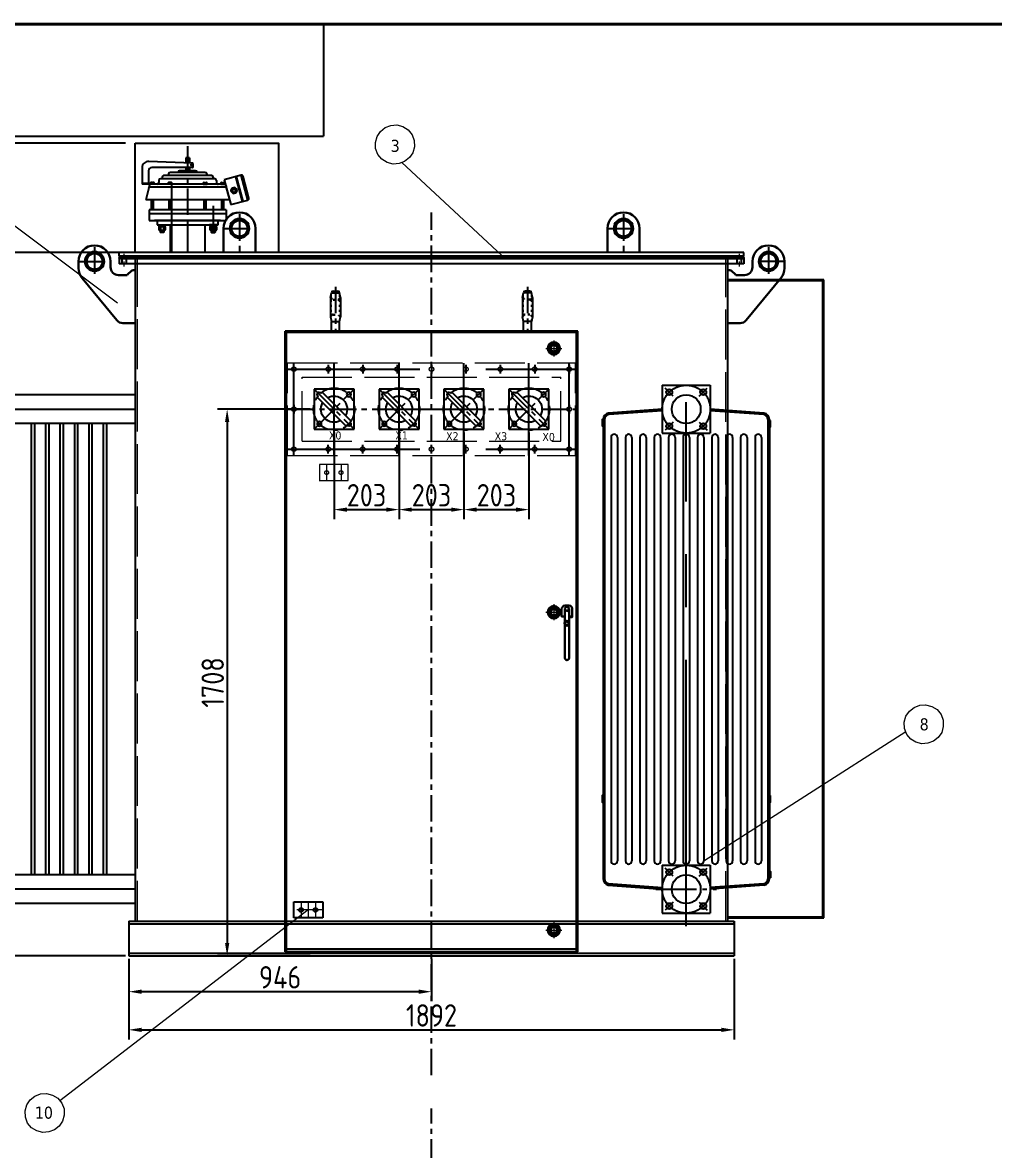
# Model space of a CAD drawing. Header units: millimetres. Extents: x 198976 to 421125, y -418833 to -203687.
# Drawn here: x 200588 to 203625, y -207476 to -203952 of the extents above; entities that cross this region are included whole.
import ezdxf

# ---------------------------------------------------------------- set-up
doc = ezdxf.new("R2010")
doc.units = ezdxf.units.MM
doc.header["$LTSCALE"] = 13
for name, pattern in [('4 点画线', [9, 6.25, -1.25, 0.25, -1.25]), ('ACAD_ISO02W100', [15, 12, -3]), ('ACAD_ISO03W100', [1.18, 0.47, -0.71]), ('ACAD_ISO10W100', [18, 12, -3, 0, -3]), ('CENTER', [50.8, 31.75, -6.35, 6.35, -6.35]), ('CENTERX2', [101.6, 63.5, -12.7, 12.7, -12.7]), ('DASHDOT', [1, 0.5, -0.25, 0, -0.25]), ('GEN7', [13.75, 9.75, -1.5, 1, -1.5]), ('HIDDEN', [9.525, 6.35, -3.175])]:
    doc.linetypes.add(name, pattern=pattern)
doc.layers.get('0').update_dxf_attribs({"color": 1, "linetype": 'CENTER'})
for name, color, linetype in [('1', 4, 'Continuous'), ('2', 3, 'Continuous'), ('3中心线层', 1, 'CENTER'), ('4', 2, 'HIDDEN'), ('7', 4, 'GEN7'), ('DASH_DOT_LINE', 255, 'DASHDOT'), ('THICK_LINE', 255, 'Continuous'), ('THIN_LINE', 255, 'Continuous')]:
    doc.layers.add(name, color=color, linetype=linetype)
doc.layers.add('标注、文本', color=3, linetype='Continuous', lineweight=25)
doc.layers.add('铁心', color=3, linetype='Continuous', lineweight=0)
doc.styles.get("Standard").update_dxf_attribs({"font": 'gbenor.shx', "bigfont": 'gbcbig.shx'})
doc.styles.add('Tahoma$001', font='tahoma.ttf', dxfattribs={"height": 2.159784})
doc.styles.add('Tahoma_txtstyle_37.59_0_0', font='tahoma.ttf')
doc.dimstyles.new('1-15', dxfattribs={"dimscale": 20, "dimtxt": 3.5, "dimasz": 2, "dimexe": 1.5, "dimexo": 0.5, "dimgap": 0.5, "dimtad": 1, "dimtoh": 1, "dimdec": 1, "dimdsep": 46, "dimtxsty": 'Standard', "dimcen": 2.5, "dimclrd": 3, "dimclre": 3, "dimclrt": 3, "dimadec": 0, "dimazin": 2, "dimtfac": 1, "dimtdec": 1, "dimtmove": 0, "dimatfit": 2, "dimfxl": 1, "dimarcsym": 0})

# ---------------------------------------------------------------- blocks, each defined once
blk = doc.blocks.new('dddq')
at = {"layer": '1', "color": 1, "linetype": 'CENTERX2', "lineweight": -3, "ltscale": 0.1}
for p, q in [((111684.1, -192259.9), (111809.1, -192384.9)), ((111684.1, -192384.9), (111809.1, -192259.9))]:
    blk.add_line(p, q, dxfattribs=at)
blk.add_circle((111746.6, -192322.4), 65, dxfattribs=at)
at = {"layer": '标注、文本'}
for p, q in [((111684.1, -192259.9), (111809.1, -192259.9)), ((111684.1, -192384.9), (111684.1, -192259.9)), ((111693.6, -192360), (111784.2, -192269.4)), ((111787, -192272.2), (111784.2, -192269.4)), ((111809.1, -192259.9), (111809.1, -192384.9)), ((111709.1, -192375.5), (111799.7, -192284.9)), ((111799.7, -192284.9), (111796.9, -192282)), ((111693.6, -192360), (111696.4, -192362.8)), ((111706.3, -192372.6), (111709.1, -192375.5)), ((111809.1, -192384.9), (111684.1, -192384.9))]:
    blk.add_line(p, q, dxfattribs=at)
for centre in [(111700.7, -192276.5), (111792.6, -192368.4)]:
    blk.add_circle(centre, 7, dxfattribs=at)
for centre, radius, start, end in [((111792.6, -192276.5), 7, 307.3031, 142.6969), ((111746.6, -192322.4), 41, 60.5627, 209.4373), ((111746.6, -192322.4), 41, 240.5627, 29.4373), ((111700.7, -192368.4), 7, 127.3031, 322.6969)]:
    blk.add_arc(centre, radius, start, end, dxfattribs=at)
blk = doc.blocks.new('A$C3970166B')
at = {"layer": '标注、文本', "color": 4, "lineweight": 30}
for points in [[(20.3, 13.5), (18.6, 16.9), (16.1, 19.5), (12.7, 20.3), (9.3, 19.5), (6.8, 16.9), (5.1, 13.5), (6.8, 9.3), (9.3, 6.8), (12.7, 5.9), (16.1, 6.8), (18.6, 9.3)], [(19.5, 16.9), (12.7, 20.3), (5.9, 16.9), (5.9, 9.3), (12.7, 5.9), (19.5, 9.3)]]:
    blk.add_lwpolyline(points, close=True, dxfattribs=at)
for major_axis, ratio in [((0, 13.1), 0.967742), ((-11, 0), 0.961538)]:
    blk.add_ellipse((12.7, 13.1), major_axis=major_axis, ratio=ratio, start_param=0, end_param=6.283185, dxfattribs=at)
blk = doc.blocks.new('A$C33D96195')
at = {"layer": '标注、文本', "color": 4, "lineweight": 30}
for points in [[(30.5, 150.8), (27.9, 155.9), (24.1, 159.7), (19, 161), (14, 159.7), (10.2, 155.9), (7.6, 150.8), (10.2, 144.5), (14, 140.7), (19, 139.4), (24.1, 140.7), (27.9, 144.5)], [(29.2, 155.9), (19, 161), (8.9, 155.9), (8.9, 144.5), (19, 139.4), (29.2, 144.5)], [(67.3, 115.6), (66, 120.7), (59.7, 123.2), (54.6, 120.7), (52.1, 115.6), (54.6, 109.2), (59.7, 108), (66, 109.2)], [(66, 115.6), (63.5, 119.4), (59.7, 120.7), (55.9, 119.4), (54.6, 115.6), (55.9, 111.8), (59.7, 109.2), (63.5, 111.8)]]:
    blk.add_lwpolyline(points, close=True, dxfattribs=at)
for points in [[(54.6, 171.4), (49.5, 170.2), (45.7, 166.4), (43.2, 161.3)], [(53.3, 137.2), (43.2, 137.2), (43.2, 161.3)], [(67.3, 6.4), (67.3, 161.3), (64.8, 165.1), (59.7, 167.6), (55.9, 165.1), (53.3, 161.3), (55.9, 156.2), (59.7, 153.7), (64.8, 156.2), (67.3, 161.3)], [(53.3, 161.3), (53.3, 6.4)], [(54.6, 171.4), (66, 171.4)], [(76.2, 161.3), (74.9, 166.4), (71.1, 170.2), (66, 171.4)], [(76.2, 161.3), (76.2, 137.2), (66, 137.2), (76.2, 137.2), (76.2, 134.6), (66, 134.6)], [(53.3, 6.4), (55.9, 2.5), (59.7, 0), (64.8, 2.5), (67.3, 6.4)]]:
    blk.add_lwpolyline(points, dxfattribs=at)
for major_axis, ratio in [((0, 19.7), 0.967742), ((-16.5, 0), 0.961538)]:
    blk.add_ellipse((19, 150.2), major_axis=major_axis, ratio=ratio, start_param=0, end_param=6.283185, dxfattribs=at)
at = {"layer": '标注、文本', "xscale": 1.5, "yscale": 1.5, "zscale": 1.5}
blk.add_blockref('A$C3970166B', (0, 130.5), dxfattribs=at)
blk = doc.blocks.new('*D762')
at = {"layer": 'Defpoints', "color": 0, "transparency": 16777216}
for p in [(200919.5, -206867.7), (201865.5, -206867.7), (200919.5, -206980.1)]:
    blk.add_point(p, dxfattribs=at)
at = {"layer": '标注、文本', "color": 3, "lineweight": -2, "transparency": 16777216}
for p, q in [((200919.5, -206877.7), (200919.5, -207010.1)), ((201865.5, -206877.7), (201865.5, -207010.1)), ((201825.5, -206980.1), (200959.5, -206980.1))]:
    blk.add_line(p, q, dxfattribs=at)
at = {"layer": '标注、文本', "color": 3, "transparency": 16777216}
for points in [[(200959.5, -206973.4), (200959.5, -206986.7), (200919.5, -206980.1)], [(201825.5, -206973.4), (201825.5, -206986.7), (201865.5, -206980.1)]]:
    blk.add_solid(points, dxfattribs=at)
at = {"layer": '标注、文本', "color": 3, "transparency": 16777216, "insert": (201392.5, -206935.1), "char_height": 70, "attachment_point": 5}
blk.add_mtext('946', dxfattribs=at)
blk = doc.blocks.new('*D763')
at = {"layer": 'Defpoints', "color": 0, "transparency": 16777216}
for p in [(200919.5, -206867.7), (202811.5, -206867.7), (202811.5, -207099.3)]:
    blk.add_point(p, dxfattribs=at)
at = {"layer": '标注、文本', "color": 3, "lineweight": -2, "transparency": 16777216}
for p, q in [((200919.5, -206877.7), (200919.5, -207129.3)), ((202811.5, -206877.7), (202811.5, -207129.3)), ((200959.5, -207099.3), (202771.5, -207099.3))]:
    blk.add_line(p, q, dxfattribs=at)
at = {"layer": '标注、文本', "color": 3, "transparency": 16777216}
for points in [[(200959.5, -207092.7), (200959.5, -207106), (200919.5, -207099.3)], [(202771.5, -207092.7), (202771.5, -207106), (202811.5, -207099.3)]]:
    blk.add_solid(points, dxfattribs=at)
at = {"layer": '标注、文本', "color": 3, "transparency": 16777216, "insert": (201865.5, -207054.3), "char_height": 70, "attachment_point": 5}
blk.add_mtext('1892', dxfattribs=at)
blk = doc.blocks.new('*D768')
at = {"layer": 'Defpoints', "color": 0, "transparency": 16777216}
for p in [(201496, -205159.7), (201226.9, -206867.7), (201496, -206867.7)]:
    blk.add_point(p, dxfattribs=at)
at = {"layer": '标注、文本', "color": 3, "lineweight": -2, "transparency": 16777216}
for p, q in [((201486, -205159.7), (201196.9, -205159.7)), ((201226.9, -205199.7), (201226.9, -206827.7)), ((201486, -206867.7), (201196.9, -206867.7))]:
    blk.add_line(p, q, dxfattribs=at)
at = {"layer": '标注、文本', "color": 3, "transparency": 16777216}
for points in [[(201220.3, -205199.7), (201233.6, -205199.7), (201226.9, -205159.7)], [(201220.3, -206827.7), (201233.6, -206827.7), (201226.9, -206867.7)]]:
    blk.add_solid(points, dxfattribs=at)
at = {"layer": '标注、文本', "color": 3, "transparency": 16777216, "insert": (201181.9, -206013.7), "char_height": 70, "attachment_point": 5, "rotation": 90}
blk.add_mtext('1708', dxfattribs=at)
blk = doc.blocks.new('*D770')
at = {"layer": 'Defpoints', "color": 0, "transparency": 16777216}
for p in [(201764, -205259.7), (201967, -205259.7), (201967, -205473.6)]:
    blk.add_point(p, dxfattribs=at)
at = {"layer": '标注、文本', "color": 3, "lineweight": -2, "transparency": 16777216}
for p, q in [((201764, -205269.7), (201764, -205503.6)), ((201967, -205269.7), (201967, -205503.6)), ((201804, -205473.6), (201927, -205473.6))]:
    blk.add_line(p, q, dxfattribs=at)
at = {"layer": '标注、文本', "color": 3, "transparency": 16777216}
for points in [[(201804, -205467), (201804, -205480.3), (201764, -205473.6)], [(201927, -205467), (201927, -205480.3), (201967, -205473.6)]]:
    blk.add_solid(points, dxfattribs=at)
at = {"layer": '标注、文本', "color": 3, "transparency": 16777216, "insert": (201865.5, -205428.6), "char_height": 70, "attachment_point": 5}
blk.add_mtext('203', dxfattribs=at)
blk = doc.blocks.new('*D771')
at = {"layer": 'Defpoints', "color": 0, "transparency": 16777216}
for p in [(201561, -205222.2), (201764, -205222.2), (201764, -205473.6)]:
    blk.add_point(p, dxfattribs=at)
at = {"layer": '标注、文本', "color": 3, "lineweight": -2, "transparency": 16777216}
for p, q in [((201561, -205232.2), (201561, -205503.6)), ((201764, -205232.2), (201764, -205503.6)), ((201601, -205473.6), (201724, -205473.6))]:
    blk.add_line(p, q, dxfattribs=at)
at = {"layer": '标注、文本', "color": 3, "transparency": 16777216}
for points in [[(201601, -205467), (201601, -205480.3), (201561, -205473.6)], [(201724, -205467), (201724, -205480.3), (201764, -205473.6)]]:
    blk.add_solid(points, dxfattribs=at)
at = {"layer": '标注、文本', "color": 3, "transparency": 16777216, "insert": (201662.5, -205428.6), "char_height": 70, "attachment_point": 5}
blk.add_mtext('203', dxfattribs=at)
blk = doc.blocks.new('*D772')
at = {"layer": 'Defpoints', "color": 0, "transparency": 16777216}
for p in [(201967, -205222.2), (202170, -205222.2), (202170, -205473.6)]:
    blk.add_point(p, dxfattribs=at)
at = {"layer": '标注、文本', "color": 3, "lineweight": -2, "transparency": 16777216}
for p, q in [((201967, -205232.2), (201967, -205503.6)), ((202170, -205232.2), (202170, -205503.6)), ((202007, -205473.6), (202130, -205473.6))]:
    blk.add_line(p, q, dxfattribs=at)
at = {"layer": '标注、文本', "color": 3, "transparency": 16777216}
for points in [[(202007, -205467), (202007, -205480.3), (201967, -205473.6)], [(202130, -205467), (202130, -205480.3), (202170, -205473.6)]]:
    blk.add_solid(points, dxfattribs=at)
at = {"layer": '标注、文本', "color": 3, "transparency": 16777216, "insert": (202068.5, -205428.6), "char_height": 70, "attachment_point": 5}
blk.add_mtext('203', dxfattribs=at)
blk = doc.blocks.new('YALISHIYFANGFAF')
at = {"layer": '1'}
for p, q in [((58207.4, -167528.9), (58207.4, -167525.5)), ((58209.1, -167528.9), (58207.4, -167528.9)), ((58211.3, -167524.7), (58208.2, -167524.7)), ((58209.1, -167530.5), (58209.1, -167528.9)), ((58212.8, -167523.5), (58211.3, -167523.5)), ((58211.3, -167535.9), (58211.3, -167523.5)), ((58211.3, -167534.7), (58211.3, -167524.7)), ((58212.8, -167535.9), (58212.8, -167523.5)), ((58293.6, -167526.7), (58261.6, -167526.7)), ((58207.4, -167533.9), (58207.4, -167530.5)), ((58207.4, -167530.5), (58209.1, -167530.5)), ((58211.3, -167534.7), (58208.2, -167534.7)), ((58212.8, -167535.9), (58211.3, -167535.9)), ((58293.6, -167532.7), (58261.6, -167532.7)), ((58207.4, -167583.9), (58207.4, -167580.5)), ((58209.1, -167583.9), (58207.4, -167583.9)), ((58207.4, -167588.9), (58207.4, -167585.5)), ((58207.4, -167585.5), (58209.1, -167585.5)), ((58211.3, -167579.7), (58208.2, -167579.7)), ((58211.3, -167589.7), (58208.2, -167589.7)), ((58209.1, -167585.5), (58209.1, -167583.9)), ((58212.8, -167578.5), (58211.3, -167578.5)), ((58211.3, -167590.9), (58211.3, -167578.5)), ((58211.3, -167589.7), (58211.3, -167579.7)), ((58212.8, -167590.9), (58211.3, -167590.9)), ((58212.8, -167590.9), (58212.8, -167578.5)), ((58293.6, -167581.7), (58261.6, -167581.7)), ((58293.6, -167587.7), (58261.6, -167587.7)), ((58207.4, -167690.5), (58207.4, -167693.9)), ((58207.4, -167693.9), (58209.1, -167693.9)), ((58209.1, -167695.5), (58207.4, -167695.5)), ((58207.4, -167695.5), (58207.4, -167698.9)), ((58211.3, -167689.7), (58208.2, -167689.7)), ((58211.3, -167699.7), (58208.2, -167699.7)), ((58209.1, -167693.9), (58209.1, -167695.5)), ((58212.8, -167688.5), (58211.3, -167688.5)), ((58211.3, -167688.5), (58211.3, -167700.9)), ((58211.3, -167689.7), (58211.3, -167699.7)), ((58212.8, -167700.9), (58211.3, -167700.9)), ((58212.8, -167688.5), (58212.8, -167700.9)), ((58293.6, -167691.7), (58261.6, -167691.7)), ((58293.6, -167697.7), (58261.6, -167697.7)), ((58207.4, -167745.5), (58207.4, -167748.9)), ((58207.4, -167748.9), (58209.1, -167748.9)), ((58209.1, -167750.5), (58207.4, -167750.5)), ((58207.4, -167750.5), (58207.4, -167753.9)), ((58211.3, -167744.7), (58208.2, -167744.7)), ((58211.3, -167754.7), (58208.2, -167754.7)), ((58209.1, -167748.9), (58209.1, -167750.5)), ((58212.8, -167743.5), (58211.3, -167743.5)), ((58211.3, -167743.5), (58211.3, -167755.9)), ((58211.3, -167744.7), (58211.3, -167754.7)), ((58212.8, -167755.9), (58211.3, -167755.9)), ((58212.8, -167743.5), (58212.8, -167755.9)), ((58293.6, -167746.7), (58261.6, -167746.7)), ((58293.6, -167752.7), (58261.6, -167752.7))]:
    blk.add_line(p, q, dxfattribs=at)
at = {"layer": '1', "color": 1, "linetype": 'CENTERX2', "lineweight": -3, "ltscale": 0.1}
blk.add_line((58094, -167639.7), (58319.7, -167639.7), dxfattribs=at)
at = {"layer": '1'}
for centre, start, end in [((58208.2, -167525.5), 90, 180), ((58208.2, -167533.9), 180, 270), ((58208.2, -167580.5), 90, 180), ((58208.2, -167588.9), 180, 270), ((58208.2, -167690.5), 90, 180), ((58208.2, -167698.9), 180, 270), ((58208.2, -167745.5), 90, 180), ((58208.2, -167753.9), 180, 270)]:
    blk.add_arc(centre, 0.8, start, end, dxfattribs=at)
at = {"layer": '2'}
for p, q in [((58293.6, -167527.2), (58261.6, -167527.2)), ((58293.6, -167532.2), (58261.6, -167532.2)), ((58293.6, -167582.2), (58261.6, -167582.2)), ((58293.6, -167587.2), (58261.6, -167587.2)), ((58293.6, -167692.2), (58261.6, -167692.2)), ((58293.6, -167697.2), (58261.6, -167697.2)), ((58293.6, -167747.2), (58261.6, -167747.2)), ((58293.6, -167752.2), (58261.6, -167752.2))]:
    blk.add_line(p, q, dxfattribs=at)
at = {"layer": 'DASH_DOT_LINE', "color": 1, "linetype": 'DASHDOT'}
for p, q in [((58224.7, -167496.9), (58240.7, -167492.6)), ((58230.6, -167486.8), (58234.9, -167502.8))]:
    blk.add_line(p, q, dxfattribs=at)
at = {"layer": 'THICK_LINE', "color": 95, "linetype": 'Continuous'}
for p, q in [((58230.1, -167485.2), (58223.1, -167492.2)), ((58223.1, -167492.2), (58225.7, -167501.8)), ((58239.7, -167487.8), (58230.1, -167485.2)), ((58242.3, -167497.3), (58239.7, -167487.8)), ((58225.7, -167501.8), (58235.3, -167504.4)), ((58235.3, -167504.4), (58242.3, -167497.3))]:
    blk.add_line(p, q, dxfattribs=at)
for radius in [8.6, 6]:
    blk.add_circle((58232.7, -167494.8), radius, dxfattribs=at)
at = {"layer": 'THIN_LINE', "color": 7, "linetype": 'Continuous'}
blk.add_arc((58232.7, -167494.8), 5.1, 105, 15, dxfattribs=at)
at = {"layer": '标注、文本'}
for p, q in [((58262.6, -167451.7), (58185.3, -167472.4)), ((58256.4, -167448.2), (58188.8, -167466.3)), ((58276.8, -167504.8), (58262.6, -167451.7)), ((58185.3, -167472.4), (58199.5, -167525.5)), ((58266.5, -167466.2), (58189.2, -167486.9)), ((58267, -167468.1), (58189.7, -167488.8)), ((58199.5, -167525.5), (58276.8, -167504.8)), ((58212.8, -167524.7), (58212.8, -167544.7)), ((58217.8, -167519.7), (58221.4, -167519.7)), ((58222.8, -167519.7), (58222.8, -167759.7)), ((58224, -167519.1), (58261.6, -167508.7)), ((58261.6, -167508.7), (58261.6, -167770.7)), ((58293.6, -167519.7), (58293.6, -167759.7)), ((58293.6, -167519.7), (58306.1, -167519.7)), ((58306.1, -167519.7), (58306.1, -167759.7)), ((58191.1, -167559.7), (58196.1, -167559.7)), ((58196.1, -167554.7), (58196.1, -167724.7)), ((58201.1, -167549.7), (58207.8, -167549.7)), ((58212.8, -167544.7), (58212.8, -167734.7)), ((58176.1, -167584.7), (58176.1, -167694.7)), ((58181.1, -167579.7), (58186.1, -167579.7)), ((58186.1, -167564.7), (58186.1, -167714.7)), ((58131.1, -167633.7), (58131.1, -167645.7)), ((58131.1, -167633.7), (58146.5, -167633.7)), ((58146.8, -167624.7), (58141.8, -167761.3)), ((58159.1, -167622.7), (58148.8, -167622.7)), ((58161.1, -167624.7), (58161.1, -167752)), ((58161.1, -167633.7), (58171.1, -167633.7)), ((58171.1, -167614.7), (58171.1, -167664.7)), ((58176.1, -167609.7), (58176.1, -167609.7)), ((58131.1, -167645.7), (58146.1, -167645.7)), ((58161.1, -167645.7), (58171.1, -167645.7)), ((58176.1, -167669.7), (58176.1, -167669.7)), ((58181.1, -167699.7), (58186.1, -167699.7)), ((58191.1, -167719.7), (58196.1, -167719.7)), ((58201.1, -167729.7), (58207.8, -167729.7)), ((58212.8, -167734.7), (58212.8, -167754.7)), ((58171.1, -167762), (58212.8, -167762)), ((58211.3, -167755.9), (58211.3, -167782)), ((58212.8, -167754.7), (58212.8, -167782)), ((58217.8, -167759.7), (58221.4, -167759.7)), ((58224, -167760.4), (58261.6, -167770.7)), ((58293.6, -167759.7), (58306.1, -167759.7)), ((58161.8, -167782), (58212.8, -167782))]:
    blk.add_line(p, q, dxfattribs=at)
blk.add_circle((58153.3, -167627.7), 2, dxfattribs=at)
for centre, radius, start, end in [((58257.7, -167453), 5, 15, 105), ((58190.1, -167471.1), 5, 105, 195), ((58217.8, -167524.7), 5, 90, 180), ((58221.4, -167514.7), 5, 270, 300.3624), ((58191.1, -167564.7), 5, 90, 180), ((58201.1, -167554.7), 5, 90, 180), ((58207.8, -167544.7), 5, 270, 0), ((58181.1, -167584.7), 5, 90, 180), ((58148.8, -167624.7), 2, 90, 177.8983), ((58159.1, -167624.7), 2, 0, 90), ((58176.1, -167614.7), 5, 90, 180), ((58176.1, -167664.7), 5, 180, 270), ((58181.1, -167694.7), 5, 180, 270), ((58191.1, -167714.7), 5, 180, 270), ((58201.1, -167724.7), 5, 180, 270), ((58207.8, -167734.7), 5, 360, 90), ((58161.8, -167762), 20, 177.8983, 270), ((58171.1, -167752), 10, 180, 270), ((58217.8, -167754.7), 5, 180, 270), ((58221.4, -167764.7), 5, 59.6376, 90)]:
    blk.add_arc(centre, radius, start, end, dxfattribs=at)
blk = doc.blocks.new('*D775')
at = {"layer": 'Defpoints', "color": 0, "transparency": 16777216}
for p in [(200082.1, -204669.7), (200919.5, -204669.7), (200919.5, -206867.7)]:
    blk.add_point(p, dxfattribs=at)
at = {"layer": '标注、文本', "color": 3, "lineweight": -2, "transparency": 16777216}
for p, q in [((200909.5, -204669.7), (200052.1, -204669.7)), ((200082.1, -206827.7), (200082.1, -204709.7)), ((200909.5, -206867.7), (200052.1, -206867.7))]:
    blk.add_line(p, q, dxfattribs=at)
at = {"layer": '标注、文本', "color": 3, "transparency": 16777216}
for points in [[(200075.4, -204709.7), (200088.7, -204709.7), (200082.1, -204669.7)], [(200075.4, -206827.7), (200088.7, -206827.7), (200082.1, -206867.7)]]:
    blk.add_solid(points, dxfattribs=at)
at = {"layer": '标注、文本', "color": 3, "transparency": 16777216, "insert": (200037.1, -205768.7), "char_height": 70, "attachment_point": 5, "rotation": 90}
blk.add_mtext('2198', dxfattribs=at)
blk = doc.blocks.new('*D776')
at = {"layer": 'Defpoints', "color": 0, "transparency": 16777216}
for p in [(199918.4, -204328.5), (200919.5, -204328.5), (200919.5, -206867.7)]:
    blk.add_point(p, dxfattribs=at)
at = {"layer": '标注、文本', "color": 3, "lineweight": -2, "transparency": 16777216}
for p, q in [((200909.5, -204328.5), (199888.4, -204328.5)), ((199918.4, -206827.7), (199918.4, -204368.5)), ((200909.5, -206867.7), (199888.4, -206867.7))]:
    blk.add_line(p, q, dxfattribs=at)
at = {"layer": '标注、文本', "color": 3, "transparency": 16777216}
for points in [[(199911.7, -204368.5), (199925.1, -204368.5), (199918.4, -204328.5)], [(199911.7, -206827.7), (199925.1, -206827.7), (199918.4, -206867.7)]]:
    blk.add_solid(points, dxfattribs=at)
at = {"layer": '标注、文本', "color": 3, "transparency": 16777216, "insert": (199873.4, -205598.1), "char_height": 70, "attachment_point": 5, "rotation": 90}
blk.add_mtext('2539', dxfattribs=at)

msp = doc.modelspace()

# ---------------------------------------------------------------- linework, layer by layer
at = {"ltscale": 2}
for p, q in [((201053.38, -204451.68), (201053.38, -204669.68)), ((201183.38, -204524.68), (201183.38, -204607.18))]:
    msp.add_line(p, q, dxfattribs=at)
at = {"layer": '1'}
for p, q in [((201206.38, -204569.68), (201000.38, -204569.68)), ((201008.38, -204569.68), (201008.38, -204583.68)), ((201198.38, -204583.68), (201198.38, -204569.68)), ((201008.38, -204583.68), (201198.38, -204583.68)), ((201011.38, -204583.68), (201035.38, -204583.68)), ((201011.38, -204584.93), (201011.38, -204583.68)), ((201035.38, -204584.93), (201011.38, -204584.93)), ((201011.38, -204584.93), (201012.63, -204586.18)), ((201034.13, -204586.18), (201012.63, -204586.18)), ((201012.99, -204590.09), (201014.38, -204589.28)), ((201012.99, -204590.09), (201012.99, -204599.28)), ((201012.99, -204599.28), (201014.38, -204600.08)), ((201014.18, -204589.28), (201014.18, -204586.18)), ((201022.76, -204586.18), (201014.18, -204586.18)), ((201014.38, -204589.28), (201014.18, -204589.28)), ((201014.38, -204589.28), (201032.38, -204589.28)), ((201014.38, -204600.08), (201032.38, -204600.08)), ((201017.38, -204600.08), (201017.38, -204606.11)), ((201029.38, -204606.11), (201017.38, -204606.11)), ((201017.38, -204606.11), (201018.46, -204607.18)), ((201018.19, -204590.09), (201018.19, -204599.28)), ((201028.31, -204607.18), (201018.46, -204607.18)), ((201022.76, -204586.18), (201021.76, -204589.28)), ((201024, -204586.18), (201023, -204589.28)), ((201032.58, -204586.18), (201024, -204586.18)), ((201028.31, -204607.18), (201029.38, -204606.11)), ((201028.58, -204590.09), (201028.58, -204599.28)), ((201029.38, -204600.08), (201029.38, -204606.11)), ((201032.58, -204589.28), (201032.38, -204589.28)), ((201033.78, -204590.09), (201032.38, -204589.28)), ((201033.78, -204599.28), (201032.38, -204600.08)), ((201032.58, -204586.18), (201032.58, -204589.28)), ((201033.78, -204590.09), (201033.78, -204599.28)), ((201035.38, -204584.93), (201034.13, -204586.18)), ((201035.38, -204583.68), (201035.38, -204584.93)), ((201049.38, -204583.68), (201049.38, -204669.68)), ((201157.38, -204583.68), (201157.38, -204669.68)), ((201195.38, -204583.68), (201171.38, -204583.68)), ((201171.38, -204583.68), (201171.38, -204584.93)), ((201171.38, -204584.93), (201195.38, -204584.93)), ((201171.38, -204584.93), (201172.63, -204586.18)), ((201172.63, -204586.18), (201194.13, -204586.18)), ((201172.99, -204590.09), (201174.38, -204589.28)), ((201172.99, -204590.09), (201172.99, -204599.28)), ((201172.99, -204599.28), (201174.38, -204600.08)), ((201174.18, -204586.18), (201182.76, -204586.18)), ((201174.18, -204586.18), (201174.18, -204589.28)), ((201174.18, -204589.28), (201174.38, -204589.28)), ((201192.38, -204589.28), (201174.38, -204589.28)), ((201192.38, -204600.08), (201174.38, -204600.08)), ((201177.38, -204600.08), (201177.38, -204606.11)), ((201177.38, -204606.11), (201189.38, -204606.11)), ((201178.46, -204607.18), (201177.38, -204606.11)), ((201178.19, -204590.09), (201178.19, -204599.28)), ((201178.46, -204607.18), (201188.31, -204607.18)), ((201182.76, -204586.18), (201183.77, -204589.28)), ((201184, -204586.18), (201185.01, -204589.28)), ((201184, -204586.18), (201192.58, -204586.18)), ((201189.38, -204606.11), (201188.31, -204607.18)), ((201188.58, -204590.09), (201188.58, -204599.28)), ((201189.38, -204600.08), (201189.38, -204606.11)), ((201192.38, -204589.28), (201192.58, -204589.28)), ((201193.78, -204590.09), (201192.38, -204589.28)), ((201193.78, -204599.28), (201192.38, -204600.08)), ((201192.58, -204589.28), (201192.58, -204586.18)), ((201193.78, -204590.09), (201193.78, -204599.28)), ((201195.38, -204584.93), (201194.13, -204586.18)), ((201195.38, -204584.93), (201195.38, -204583.68)), ((202586.54, -205084.68), (202736.54, -205084.68)), ((202586.54, -205084.68), (202586.54, -205234.68)), ((202736.54, -205084.68), (202736.54, -205234.68)), ((202586.54, -205159.68), (202418.93, -205171.88)), ((202586.54, -205164.73), (202419.41, -205176.85)), ((202904.16, -205171.88), (202736.54, -205159.68)), ((202903.51, -205176.84), (202736.54, -205164.73)), ((200614.56, -205204.68), (200614.56, -206614.68)), ((200624.56, -205204.68), (200624.56, -206614.68)), ((200659.56, -205204.68), (200659.56, -206614.68)), ((200669.56, -205204.68), (200669.56, -206614.68)), ((200704.56, -205204.68), (200704.56, -206614.68)), ((200714.56, -205204.68), (200714.56, -206614.68)), ((200749.56, -205204.68), (200749.56, -206614.68)), ((200759.56, -205204.68), (200759.56, -206614.68)), ((200794.56, -205204.68), (200794.56, -206614.68)), ((200804.56, -205204.68), (200804.56, -206614.68)), ((200839.56, -205204.68), (200839.56, -206614.68)), ((200849.56, -205204.68), (200849.56, -206614.68)), ((202401.54, -205192.22), (202401.54, -206627.11)), ((202406.54, -205192.26), (202406.54, -206627.11)), ((202916.54, -205192.26), (202916.54, -206627.11)), ((202921.54, -205192.26), (202921.54, -206627.11)), ((202586.54, -205234.68), (202736.54, -205234.68)), ((202426.54, -205247.78), (202426.54, -206571.59)), ((202446.54, -205247.78), (202446.54, -206571.59)), ((202471.54, -205247.78), (202471.54, -206571.59)), ((202491.54, -205247.78), (202491.54, -206571.59)), ((202516.54, -205247.78), (202516.54, -206571.59)), ((202536.54, -205247.78), (202536.54, -206571.59)), ((202561.54, -205247.78), (202561.54, -206571.59)), ((202581.54, -205247.78), (202581.54, -206571.59)), ((202606.54, -205247.78), (202606.54, -206571.59)), ((202626.54, -205247.78), (202626.54, -206571.59)), ((202651.54, -205247.78), (202651.54, -206571.59)), ((202671.54, -205247.78), (202671.54, -206571.59)), ((202696.54, -205247.78), (202696.54, -206571.59)), ((202716.54, -205247.78), (202716.54, -206571.59)), ((202741.54, -205247.78), (202741.54, -206571.59)), ((202761.54, -205247.78), (202761.54, -206571.59)), ((202786.54, -205247.78), (202786.54, -206571.59)), ((202806.54, -205247.78), (202806.54, -206571.59)), ((202831.54, -205247.78), (202831.54, -206571.59)), ((202851.54, -205247.78), (202851.54, -206571.59)), ((202876.54, -205247.78), (202876.54, -206571.59)), ((202896.54, -205247.78), (202896.54, -206571.59)), ((202586.54, -206584.68), (202736.54, -206584.68)), ((202586.54, -206584.68), (202586.54, -206734.68)), ((202736.54, -206584.68), (202736.54, -206734.68)), ((202417.76, -206647.41), (202586.54, -206659.68)), ((202418.64, -206642.46), (202586.54, -206654.64)), ((202903.51, -206642.53), (202736.54, -206654.64)), ((202904.15, -206647.43), (202736.54, -206659.68)), ((202586.54, -206734.68), (202736.54, -206734.68))]:
    msp.add_line(p, q, dxfattribs=at)
at = {"layer": '1', "color": 1, "linetype": 'CENTERX2', "lineweight": -3, "ltscale": 0.1}
for p, q in [((201265.54, -204550.68), (201265.54, -204669.68)), ((201865.54, -207240.8), (201865.54, -204545.42)), ((202465.54, -204550.68), (202465.54, -204669.68)), ((201215.54, -204594.65), (201315.54, -204594.65)), ((202415.54, -204594.65), (202515.54, -204594.65)), ((200812.54, -204653.84), (200812.54, -204741.78)), ((202918.54, -204653.84), (202918.54, -204741.78)), ((200762.54, -204697.81), (200862.54, -204697.81)), ((202968.54, -204697.81), (202868.54, -204697.81)), ((201565.54, -204777.03), (201565.54, -204915.68)), ((202165.54, -204777.03), (202165.54, -204915.68)), ((201416.04, -205159.68), (202315.04, -205159.68)), ((201764.04, -205159.68), (201967.04, -205159.68)), ((201865.54, -208052.11), (201865.54, -207345.31))]:
    msp.add_line(p, q, dxfattribs=at)
at = {"layer": '1', "color": 1, "linetype": 'CENTERX2', "lineweight": -3}
for p, q in [((202621.2, -205119.34), (202596.15, -205094.29)), ((202701.89, -205119.34), (202726.94, -205094.29)), ((202661.54, -206768.68), (202661.54, -205137.78)), ((202621.2, -205200.03), (202596.15, -205225.08)), ((202701.89, -205200.03), (202726.94, -205225.08)), ((202621.2, -206619.34), (202596.15, -206594.29)), ((202701.89, -206619.34), (202726.94, -206594.29)), ((202621.2, -206700.03), (202596.15, -206725.08)), ((202701.89, -206700.03), (202726.94, -206725.08))]:
    msp.add_line(p, q, dxfattribs=at)
at = {"layer": '1', "ltscale": 4}
for p, q in [((200939.54, -205114.68), (200224.56, -205114.68)), ((200939.54, -205204.68), (200224.56, -205204.68)), ((200939.54, -206614.68), (200224.56, -206614.68)), ((200939.54, -206704.68), (200224.56, -206704.68))]:
    msp.add_line(p, q, dxfattribs=at)
at = {"layer": '1', "const_width": 9.42}
msp.add_lwpolyline([(199676.1, -211383.37), (210009.54, -211383.37), (210009.54, -203956.21), (199676.1, -203956.21), (199676.1, -211383.37)], dxfattribs=at)
at = {"layer": '1'}
for points in [[(202401.54, -205192.22), (202398.54, -205192.22), (202398.54, -205212.22), (202401.54, -205212.22)], [(202924.54, -205194.77), (202921.54, -205194.77), (202921.54, -205214.77), (202924.54, -205214.77)], [(202401.54, -206367.34), (202398.54, -206367.34), (202398.54, -206387.34), (202401.54, -206387.34)], [(202924.54, -206367.34), (202921.54, -206367.34), (202921.54, -206387.34), (202924.54, -206387.34)], [(202924.54, -206624.6), (202921.54, -206624.6), (202921.54, -206604.6), (202924.54, -206604.6)]]:
    msp.add_lwpolyline(points, close=True, dxfattribs=at)
at = {"layer": '1', "color": 1, "linetype": 'CENTERX2', "lineweight": -3}
for centre in [(202661.54, -205159.68), (202661.54, -206659.68)]:
    msp.add_circle(centre, 75, dxfattribs=at)
at = {"layer": '1'}
for centre, radius in [((202608.51, -205106.65), 9.5), ((202714.57, -205106.65), 9.5), ((202661.54, -205159.68), 45), ((202608.51, -205212.72), 9.5), ((202714.57, -205212.72), 9.5), ((202608.51, -206606.65), 9.5), ((202661.54, -206659.68), 45), ((202714.57, -206606.65), 9.5), ((202608.51, -206712.72), 9.5), ((202714.57, -206712.72), 9.5)]:
    msp.add_circle(centre, radius, dxfattribs=at)
for centre, radius, start, end in [((201015.59, -204593.88), 4.6, 55.56153, 115.56153), ((201015.59, -204595.49), 4.6, 244.43847, 304.43847), ((201023.38, -204606.46), 17.17, 72.38303, 107.61697), ((201023.38, -204582.91), 17.17, 252.38303, 287.61697), ((201031.18, -204593.88), 4.6, 64.43847, 124.43847), ((201031.18, -204595.49), 4.6, 235.56153, 295.56153), ((201175.59, -204593.88), 4.6, 55.56153, 115.56153), ((201175.59, -204595.49), 4.6, 244.43847, 304.43847), ((201183.38, -204606.46), 17.17, 72.38303, 107.61697), ((201183.38, -204582.91), 17.17, 252.38303, 287.61697), ((201191.18, -204593.88), 4.6, 64.43847, 124.43847), ((201191.18, -204595.49), 4.6, 235.56153, 295.56153), ((202422.68, -205192.68), 21.14, 100.22256, 178.8366), ((202900.41, -205192.68), 21.14, 1.15935, 79.78149), ((202422.73, -205192.7), 16.2, 101.83421, 178.41698), ((202900.4, -205192.69), 16.15, 1.53239, 78.87253), ((202436.54, -205247.78), 10, 0, 180), ((202481.54, -205247.78), 10, 0, 180), ((202526.54, -205247.78), 10, 0, 180), ((202571.54, -205247.78), 10, 0, 180), ((202616.54, -205247.78), 10, 0, 180), ((202661.54, -205247.78), 10, 0, 180), ((202706.54, -205247.78), 10, 0, 180), ((202751.54, -205247.78), 10, 0, 180), ((202796.54, -205247.78), 10, 0, 180), ((202841.54, -205247.78), 10, 0, 180), ((202886.54, -205247.78), 10, 0, 180), ((202436.54, -206571.59), 10, 180, 0), ((202481.54, -206571.59), 10, 180, 0), ((202526.54, -206571.59), 10, 180, 0), ((202571.54, -206571.59), 10, 180, 0), ((202616.54, -206571.59), 10, 180, 0), ((202661.54, -206571.59), 10, 180, 0), ((202706.54, -206571.59), 10, 180, 0), ((202751.54, -206571.59), 10, 180, 0), ((202796.54, -206571.59), 10, 180, 0), ((202841.54, -206571.59), 10, 180, 0), ((202886.54, -206571.59), 10, 180, 0), ((202423.06, -206626.54), 21.53, 181.52341, 255.74959), ((202423.05, -206626.55), 16.52, 181.9696, 254.51304), ((202900.4, -206626.68), 16.15, 281.12747, 358.46761), ((202900.54, -206626.74), 21, 279.89497, 358.97371)]:
    msp.add_arc(centre, radius, start, end, dxfattribs=at)
at = {"layer": '2'}
for p, q in [((201527.81, -203956.21), (201527.81, -204306.04)), ((199676.1, -204306.04), (201527.81, -204306.04)), ((201018.46, -204600.08), (201018.46, -204607.18)), ((201028.31, -204600.08), (201028.31, -204607.18)), ((201178.46, -204600.08), (201178.46, -204607.18)), ((201188.31, -204600.08), (201188.31, -204607.18))]:
    msp.add_line(p, q, dxfattribs=at)
at = {"layer": '3中心线层', "ltscale": 40}
for p, q in [((200224.56, -205159.68), (200939.54, -205159.68)), ((200939.54, -206659.68), (200224.56, -206659.68))]:
    msp.add_line(p, q, dxfattribs=at)
at = {"layer": '4', "color": 1, "ltscale": 5}
for p, q in [((201435.54, -205304.68), (201435.54, -205014.68)), ((201543.04, -205021.18), (201543.04, -205048.18)), ((201561.04, -205304.68), (201561.04, -205015.72)), ((201650.54, -205021.18), (201650.54, -205048.18)), ((201758.04, -205021.18), (201758.04, -205048.18)), ((201764.04, -205303.65), (201764.04, -205015.72)), ((201865.54, -205021.18), (201865.54, -205048.18)), ((201967.04, -205303.65), (201967.04, -205015.72)), ((201973.04, -205021.18), (201973.04, -205048.18)), ((202080.54, -205021.18), (202080.54, -205048.18)), ((202170.04, -205304.68), (202170.04, -205015.72)), ((202188.04, -205021.18), (202188.04, -205048.18)), ((202295.54, -205304.68), (202295.54, -205014.68)), ((202295.54, -205021.18), (202295.54, -205048.18)), ((201416.04, -205034.68), (202315.04, -205034.68)), ((201416.04, -205034.68), (202315.04, -205034.68)), ((201435.54, -205146.18), (201435.54, -205173.18)), ((202295.54, -205146.18), (202295.54, -205173.18)), ((201543.04, -205298.18), (201543.04, -205271.18)), ((201650.54, -205298.18), (201650.54, -205271.18)), ((201758.04, -205298.18), (201758.04, -205271.18)), ((201865.54, -205298.18), (201865.54, -205271.18)), ((201973.04, -205298.18), (201973.04, -205271.18)), ((202080.54, -205298.18), (202080.54, -205271.18)), ((202188.04, -205298.18), (202188.04, -205271.18)), ((202295.54, -205298.18), (202295.54, -205271.18)), ((201416.04, -205284.68), (202315.04, -205284.68))]:
    msp.add_line(p, q, dxfattribs=at)
at = {"layer": '7', "color": 1}
for p, q in [((202661.54, -206775.07), (202661.54, -206568.2)), ((202566.49, -206659.68), (202756.6, -206659.68))]:
    msp.add_line(p, q, dxfattribs=at)
at = {"layer": '标注、文本'}
for p, q in [((200983.38, -204549.68), (200983.38, -204569.68)), ((200983.38, -204569.68), (201223.38, -204569.68)), ((201103.38, -204569.68), (201103.38, -204669.68)), ((201223.38, -204549.68), (201223.38, -204569.68)), ((201265.54, -204539.06), (201265.54, -204539.06)), ((202465.54, -204539.06), (202465.54, -204539.06)), ((200812.54, -204647.82), (200812.54, -204647.82)), ((202841.54, -204669.68), (200889.54, -204669.68)), ((200889.54, -204681.68), (200889.54, -204669.68)), ((202841.54, -204681.68), (202841.54, -204669.68)), ((202841.54, -204681.68), (200889.54, -204681.68)), ((200889.54, -204686.68), (200889.54, -204689.68)), ((200889.54, -204686.68), (200889.54, -204689.68)), ((200889.54, -204689.68), (200889.54, -204705.68)), ((200889.54, -204689.68), (200889.54, -204705.68)), ((202841.54, -204705.68), (200889.54, -204705.68)), ((202838.54, -204683.68), (200892.54, -204683.68)), ((200895.54, -204686.68), (200895.54, -204689.68)), ((200895.54, -204686.68), (200895.54, -204689.68)), ((202838.54, -204689.68), (200895.54, -204689.68)), ((200897.54, -204689.68), (200897.54, -204705.68)), ((200897.54, -204689.68), (200897.54, -204705.68)), ((200911.54, -204689.68), (200911.54, -204705.68)), ((200911.54, -204689.68), (200911.54, -204705.68)), ((200913.54, -204686.68), (200913.54, -204689.68)), ((200913.54, -204686.68), (200913.54, -204689.68)), ((200919.54, -204686.68), (200919.54, -204689.68)), ((200919.54, -204686.68), (200919.54, -204689.68)), ((200939.54, -204683.68), (200939.54, -206759.68)), ((202791.54, -206759.68), (202791.54, -204683.68)), ((202811.54, -204686.68), (202811.54, -204689.68)), ((202811.54, -204686.68), (202811.54, -204689.68)), ((202817.54, -204686.68), (202817.54, -204689.68)), ((202817.54, -204686.68), (202817.54, -204689.68)), ((202819.54, -204689.68), (202819.54, -204705.68)), ((202819.54, -204689.68), (202819.54, -204705.68)), ((202833.54, -204689.68), (202833.54, -204705.68)), ((202833.54, -204689.68), (202833.54, -204705.68)), ((202835.54, -204686.68), (202835.54, -204689.68)), ((202835.54, -204686.68), (202835.54, -204689.68)), ((202841.54, -204686.68), (202841.54, -204689.68)), ((202841.54, -204686.68), (202841.54, -204689.68)), ((202841.54, -204689.68), (202841.54, -204705.68)), ((202841.54, -204689.68), (202841.54, -204705.68)), ((202841.54, -204689.68), (202841.54, -204705.68)), ((203091.54, -204755.68), (202791.54, -204755.68)), ((203091.54, -204758.68), (202791.54, -204758.68)), ((203088.54, -206749.68), (203088.54, -204755.68)), ((203091.54, -206749.68), (203091.54, -204755.68)), ((201550.04, -204810.9), (201553.04, -204795.9)), ((201550.04, -204810.9), (201550.04, -204870.9)), ((201553.04, -204795.9), (201578.04, -204795.9)), ((201558.04, -204790.66), (201573.04, -204790.66)), ((201581.04, -204810.9), (201578.04, -204795.9)), ((201581.04, -204810.9), (201581.04, -204870.9)), ((202150.04, -204810.9), (202153.04, -204795.9)), ((202150.04, -204810.9), (202150.04, -204870.9)), ((202178.04, -204795.9), (202153.04, -204795.9)), ((202173.04, -204790.66), (202158.04, -204790.66)), ((202181.04, -204810.9), (202178.04, -204795.9)), ((202181.04, -204810.9), (202181.04, -204870.9)), ((201550.04, -204870.9), (201553.04, -204885.9)), ((201553.04, -204915.68), (201553.04, -204885.9)), ((201553.04, -204885.9), (201578.04, -204885.9)), ((201578.04, -204885.9), (201581.04, -204870.9)), ((201578.04, -204915.68), (201578.04, -204885.9)), ((202153.04, -204885.9), (202150.04, -204870.9)), ((202153.04, -204915.68), (202153.04, -204885.9)), ((202178.04, -204885.9), (202153.04, -204885.9)), ((202181.04, -204870.9), (202178.04, -204885.9)), ((202178.04, -204915.68), (202178.04, -204885.9)), ((201408.54, -206855.68), (201408.54, -204915.68)), ((202322.54, -204915.68), (201408.54, -204915.68)), ((202322.54, -204919.68), (201408.54, -204919.68)), ((201412.54, -206855.68), (201412.54, -204915.68)), ((202318.54, -206855.68), (202318.54, -204915.68)), ((202322.54, -206855.68), (202322.54, -204915.68)), ((201435.48, -206749.65), (201435.48, -206699.65)), ((201435.48, -206699.65), (201525.48, -206699.65)), ((201525.48, -206699.65), (201525.48, -206749.65)), ((201525.48, -206749.65), (201435.48, -206749.65)), ((202791.54, -206746.68), (203091.54, -206746.68)), ((202791.54, -206749.68), (203091.54, -206749.68)), ((200919.54, -206759.68), (202811.54, -206759.68)), ((200919.54, -206759.68), (200919.54, -206767.68)), ((200919.54, -206767.68), (202811.54, -206767.68)), ((200919.54, -206767.68), (200919.54, -206867.68)), ((202811.54, -206767.68), (202811.54, -206759.68)), ((202811.54, -206759.68), (202811.54, -206767.68)), ((202811.54, -206767.68), (202811.54, -206867.68)), ((202811.54, -206767.68), (202811.54, -206867.68)), ((200919.54, -206859.68), (202811.54, -206859.68)), ((202322.54, -206855.68), (201408.54, -206855.68)), ((202322.54, -206847.68), (201412.54, -206847.68)), ((202322.54, -206859.68), (201412.54, -206859.68)), ((200919.54, -206867.68), (202811.54, -206867.68))]:
    msp.add_line(p, q, dxfattribs=at)
at = {"layer": '标注、文本', "color": 4, "lineweight": 30}
for p, q in [((201215.54, -204669.68), (201215.54, -204594.66)), ((201315.54, -204669.68), (201315.54, -204594.65)), ((202415.54, -204669.68), (202415.54, -204594.66)), ((202515.54, -204669.68), (202515.54, -204594.65)), ((200762.54, -204718.82), (200762.54, -204697.82)), ((200862.54, -204715.8), (200862.54, -204697.81)), ((202868.54, -204715.8), (202868.54, -204697.81)), ((202968.54, -204718.82), (202968.54, -204697.82)), ((200912.51, -204740.8), (200887.54, -204740.8)), ((200916.07, -204739.32), (200928.07, -204727.17)), ((200931.63, -204725.68), (200939.54, -204725.68)), ((202799.45, -204725.68), (202791.54, -204725.68)), ((202815.02, -204739.32), (202803.01, -204727.17)), ((202818.57, -204740.8), (202843.54, -204740.8)), ((200773.96, -204750.62), (200882.04, -204881.71)), ((202957.12, -204750.62), (202849.04, -204881.71)), ((200939.37, -204890.8), (200901.33, -204890.8)), ((202791.71, -204890.8), (202829.75, -204890.8))]:
    msp.add_line(p, q, dxfattribs=at)
at = {"layer": '标注、文本', "color": 1, "linetype": 'ACAD_ISO10W100', "lineweight": 13, "ltscale": 0.1}
for p, q in [((200904.54, -204674.7), (200904.54, -204716.38)), ((200904.54, -204674.7), (200904.54, -204716.38)), ((202826.54, -204674.7), (202826.54, -204716.38)), ((202826.54, -204674.7), (202826.54, -204716.38))]:
    msp.add_line(p, q, dxfattribs=at)
at = {"layer": '标注、文本', "color": 2, "linetype": 'ACAD_ISO02W100', "lineweight": 13}
for p, q in [((200945.54, -204683.68), (200945.54, -206759.68)), ((202785.54, -206759.68), (202785.54, -204683.68)), ((201416.04, -205014.68), (202315.04, -205014.68)), ((201416.04, -205304.68), (201416.04, -205014.68)), ((202315.04, -205304.68), (202315.04, -205014.68)), ((201461.04, -205059.68), (202270.04, -205059.68)), ((201461.04, -205259.68), (201461.04, -205059.68)), ((202270.04, -205259.68), (202270.04, -205059.68)), ((201461.04, -205259.68), (202270.04, -205259.68)), ((201416.04, -205304.68), (202315.04, -205304.68)), ((201515.26, -205332.87), (201515.26, -205382.87)), ((201605.26, -205332.87), (201515.26, -205332.87)), ((201605.26, -205382.87), (201605.26, -205332.87)), ((201514.76, -205382.87), (201604.76, -205382.87))]:
    msp.add_line(p, q, dxfattribs=at)
at = {"layer": '标注、文本', "color": 2, "linetype": 'ACAD_ISO03W100', "lineweight": 18}
for p, q in [((201553.04, -204885.9), (201553.04, -204795.66)), ((201558.04, -204815.9), (201573.04, -204815.9)), ((201558.04, -204818.9), (201573.04, -204818.9)), ((201578.04, -204885.9), (201578.04, -204795.66)), ((202153.04, -204885.9), (202153.04, -204795.66)), ((202173.04, -204815.9), (202158.04, -204815.9)), ((202173.04, -204818.9), (202158.04, -204818.9)), ((202178.04, -204885.9), (202178.04, -204795.66)), ((201558.04, -204862.9), (201573.04, -204862.9)), ((201558.04, -204865.9), (201573.04, -204865.9)), ((202173.04, -204862.9), (202158.04, -204862.9)), ((202173.04, -204865.9), (202158.04, -204865.9))]:
    msp.add_line(p, q, dxfattribs=at)
at = {"layer": '标注、文本', "color": 1, "linetype": '4 点画线', "lineweight": 20}
for p, q in [((202247.9, -204944.68), (202247.9, -204994.68)), ((202222.9, -204969.68), (202272.9, -204969.68)), ((201727.54, -205259.68), (201817.54, -205259.68)), ((201537.76, -205332.87), (201537.76, -205382.87)), ((201560.26, -205332.87), (201560.26, -205382.87)), ((201582.76, -205332.87), (201582.76, -205382.87)), ((202247.9, -205769.14), (202247.9, -205819.14)), ((202222.9, -205794.14), (202272.9, -205794.14)), ((201457.98, -206699.65), (201457.98, -206749.65)), ((201480.48, -206699.65), (201480.48, -206749.65)), ((201502.98, -206699.65), (201502.98, -206749.65)), ((201525.48, -206724.65), (201435.48, -206724.65)), ((202222.9, -206787.68), (202272.9, -206787.68)), ((202247.9, -206762.68), (202247.9, -206812.68))]:
    msp.add_line(p, q, dxfattribs=at)
at = {"layer": '标注、文本'}
msp.add_lwpolyline([(200939.54, -204328.55), (201387.14, -204328.55), (201387.14, -204669.68), (200939.54, -204669.68)], close=True, dxfattribs=at)
at = {"layer": '标注、文本', "color": 4, "lineweight": 30}
for points in [[(202259.33, -204969.05), (202256.79, -204963.97), (202252.98, -204960.16), (202247.9, -204958.89), (202242.82, -204960.16), (202239.01, -204963.97), (202236.47, -204969.05), (202239.01, -204975.4), (202242.82, -204979.21), (202247.9, -204980.48), (202252.98, -204979.21), (202256.79, -204975.4)], [(202258.06, -204963.97), (202247.9, -204958.89), (202237.74, -204963.97), (202237.74, -204975.4), (202247.9, -204980.48), (202258.06, -204975.4)], [(202259.33, -206787.05), (202256.79, -206781.97), (202252.98, -206778.16), (202247.9, -206776.89), (202242.82, -206778.16), (202239.01, -206781.97), (202236.47, -206787.05), (202239.01, -206793.4), (202242.82, -206797.21), (202247.9, -206798.48), (202252.98, -206797.21), (202256.79, -206793.4)], [(202258.06, -206781.97), (202247.9, -206776.89), (202237.74, -206781.97), (202237.74, -206793.4), (202247.9, -206798.48), (202258.06, -206793.4)]]:
    msp.add_lwpolyline(points, close=True, dxfattribs=at)
for centre, radius in [((201265.54, -204594.65), 30), ((201265.54, -204594.9), 25), ((202465.54, -204594.65), 30), ((202465.54, -204594.9), 25), ((200812.54, -204697.81), 30), ((200812.54, -204698.06), 25), ((202918.54, -204697.81), 30), ((202918.54, -204698.06), 25)]:
    msp.add_circle(centre, radius, dxfattribs=at)
at = {"layer": '标注、文本'}
for centre, radius in [((200892.54, -204686.68), 3), ((200892.54, -204686.68), 3), ((200916.54, -204686.68), 3), ((200916.54, -204686.68), 3), ((202814.54, -204686.68), 3), ((202814.54, -204686.68), 3), ((202838.54, -204686.68), 3), ((202838.54, -204686.68), 3), ((201457.98, -206724.65), 6), ((201502.98, -206724.65), 6)]:
    msp.add_circle(centre, radius, dxfattribs=at)
at = {"layer": '标注、文本', "color": 2, "linetype": 'ACAD_ISO02W100', "lineweight": 13}
for centre, radius in [((201435.54, -205034.68), 7), ((201543.04, -205034.68), 7), ((201650.54, -205034.68), 7), ((201758.04, -205034.68), 7), ((201865.54, -205034.68), 7), ((201973.04, -205034.68), 7), ((202080.54, -205034.68), 7), ((202188.04, -205034.68), 7), ((202295.54, -205034.68), 7), ((201435.54, -205159.68), 7), ((202295.54, -205159.68), 7), ((201435.54, -205284.68), 7), ((201543.04, -205284.68), 7), ((201650.54, -205284.68), 7), ((201758.04, -205284.68), 7), ((201865.54, -205284.68), 7), ((201973.04, -205284.68), 7), ((202080.54, -205284.68), 7), ((202188.04, -205284.68), 7), ((202295.54, -205284.68), 7), ((201537.76, -205357.87), 6), ((201582.76, -205357.87), 6)]:
    msp.add_circle(centre, radius, dxfattribs=at)
at = {"layer": '标注、文本', "color": 4, "lineweight": 30}
for centre, radius, start, end in [((201265.54, -204594.66), 50, 90, 180), ((201265.54, -204594.66), 50, 0, 90), ((202465.54, -204594.66), 50, 90, 180), ((202465.54, -204594.66), 50, 0, 90), ((200812.54, -204697.82), 50, 90, 180), ((200812.54, -204697.82), 50, 0, 90), ((202918.54, -204697.82), 50, 90, 180), ((202918.54, -204697.82), 50, 0, 90), ((200812.54, -204718.82), 50, 180, 219.50586), ((200887.54, -204715.8), 25, 180, 270), ((200912.51, -204735.8), 5, 270, 315.33191), ((200931.63, -204730.68), 5, 90, 135.33191), ((202799.45, -204730.68), 5, 44.66809, 90), ((202818.57, -204735.8), 5, 224.66809, 270), ((202843.54, -204715.8), 25, 270, 0), ((202918.54, -204718.82), 50, 320.49414, 0), ((200901.33, -204865.8), 25, 219.50586, 270), ((202829.75, -204865.8), 25, 270, 320.49414)]:
    msp.add_arc(centre, radius, start, end, dxfattribs=at)
at = {"layer": '标注、文本', "color": 2, "linetype": 'ACAD_ISO03W100', "lineweight": 18}
for centre, radius, start, end in [((201558.04, -204810.9), 8, 180, 270), ((201558.04, -204810.9), 5, 180, 270), ((201573.04, -204810.9), 5, 270, 0), ((201573.04, -204810.9), 8, 270, 0), ((202158.04, -204810.9), 8, 180, 270), ((202158.04, -204810.9), 5, 180, 270), ((202173.04, -204810.9), 5, 270, 0), ((202173.04, -204810.9), 8, 270, 0), ((201558.04, -204870.9), 8, 90, 180), ((201558.04, -204870.9), 5, 90, 180), ((201573.04, -204870.9), 8, 0, 90), ((201573.04, -204870.9), 5, 0, 90), ((202158.04, -204870.9), 8, 90, 180), ((202158.04, -204870.9), 5, 90, 180), ((202173.04, -204870.9), 8, 0, 90), ((202173.04, -204870.9), 5, 0, 90)]:
    msp.add_arc(centre, radius, start, end, dxfattribs=at)
at = {"layer": '标注、文本'}
for centre, start, end in [((201558.04, -204795.66), 90, 180), ((201573.04, -204795.66), 0, 90), ((202158.04, -204795.66), 90, 180), ((202173.04, -204795.66), 0, 90)]:
    msp.add_arc(centre, 5, start, end, dxfattribs=at)
at = {"layer": '标注、文本', "color": 4, "lineweight": 30}
for centre, major_axis, ratio in [((202247.9, -204969.68), (0, 19.69), 0.967742), ((202247.9, -204969.68), (-16.51, 0), 0.961538), ((202247.9, -206787.68), (0, 19.69), 0.967742), ((202247.9, -206787.68), (-16.51, 0), 0.961538)]:
    msp.add_ellipse(centre, major_axis=major_axis, ratio=ratio, start_param=0, end_param=6.283185, dxfattribs=at)
at = {"layer": '铁心'}
for points in [[(201698.06, -204364.27), (201690.99, -204345.4), (201690.24, -204326.01), (201695.31, -204307.08), (201706.41, -204291.98), (201720.66, -204279.92), (201738.49, -204273.46), (201756.86, -204271.54), (201775.79, -204276.62), (201792.46, -204286.81), (201805.01, -204302.52), (201811.74, -204320.2), (201812.08, -204339.48), (201807.01, -204358.4), (201796.32, -204373.62), (201781.65, -204385.56), (201764.24, -204392.14), (201745.45, -204393.94), (201726.53, -204388.87), (201710.27, -204378.78)], [(203350.84, -206176.02), (203343.77, -206157.15), (203343.01, -206137.77), (203348.08, -206118.84), (203359.18, -206103.74), (203373.43, -206091.68), (203391.26, -206085.21), (203409.63, -206083.3), (203428.56, -206088.37), (203445.23, -206098.57), (203457.78, -206114.28), (203464.51, -206131.96), (203464.85, -206151.23), (203459.78, -206170.16), (203449.09, -206185.37), (203434.43, -206197.32), (203417.01, -206203.9), (203398.23, -206205.7), (203379.3, -206200.63), (203363.04, -206190.54)], [(200603.55, -207390.62), (200596.48, -207371.75), (200595.72, -207352.37), (200600.79, -207333.44), (200611.89, -207318.33), (200626.15, -207306.28), (200643.98, -207299.81), (200662.35, -207297.9), (200681.27, -207302.97), (200697.94, -207313.17), (200710.49, -207328.88), (200717.22, -207346.56), (200717.57, -207365.83), (200712.5, -207384.76), (200701.8, -207399.97), (200687.14, -207411.92), (200669.72, -207418.5), (200650.94, -207420.3), (200632.01, -207415.23), (200615.75, -207405.14)]]:
    msp.add_lwpolyline(points, close=True, dxfattribs=at)
for points in [[(202085.49, -204679.62), (201772.95, -204388.85), (201772.95, -204388.85)], [(200884.58, -204827.91), (200392.02, -204459.57), (200392.02, -204459.57)], [(202716.54, -206571.59), (203347.3, -206166.59), (203347.3, -206166.59)], [(201480.48, -206724.65), (200704.22, -207321.02), (200704.22, -207321.02)]]:
    msp.add_lwpolyline(points, dxfattribs=at)

# ---------------------------------------------------------------- block references
at = {"layer": '标注、文本', "rotation": 270}
msp.add_blockref('YALISHIYFANGFAF', (368743.13, -146243.62), dxfattribs=at)
at = {"layer": '标注、文本', "xscale": 1.5, "yscale": 1.5, "zscale": 1.5}
for p in [(202228.85, -204989.37), (202228.85, -206807.37)]:
    msp.add_blockref('A$C3970166B', p, dxfattribs=at)
at = {"layer": '标注、文本', "xscale": -1, "rotation": 180}
for p in [(89814.39, -397482.11), (90017.39, -397482.11), (90220.39, -397482.11), (90423.39, -397482.11)]:
    msp.add_blockref('dddq', p, dxfattribs=at)
at = {"layer": '标注、文本'}
msp.add_blockref('A$C33D96195', (202228.85, -205944.34), dxfattribs=at)

# ---------------------------------------------------------------- texts
at = {"layer": '标注、文本', "style": 'Tahoma$001'}
for s, p in [('X0', (201545.04, -205254.34)), ('X1', (201752.78, -205254.34)), ('X2', (201911.22, -205256.81)), ('X3', (202062.96, -205256.88)), ('X0', (202212.07, -205259.1))]:
    msp.add_text(s, height=25, dxfattribs=at).set_placement(p)
at = {"layer": '铁心', "style": 'Tahoma_txtstyle_37.59_0_0'}
for s, height, p in [('3', 37.59, (201738.07, -204355.46)), ('8', 37.59, (203391, -206163.38)), ('10', 37.589, (200626.06, -207376.96))]:
    msp.add_text(s, height=height, dxfattribs=at).set_placement(p)

# ---------------------------------------------------------------- dimensions: what is measured, and where the dimension line sits
at = {"layer": '标注、文本'}
dim = msp.add_linear_dim(base=(199918.41, -204328.55), p1=(200919.54, -206867.68), p2=(200919.54, -204328.55), angle=90, text='2539', dimstyle='1-15', dxfattribs=at)
dim.commit()
dim.dimension.update_dxf_attribs({"geometry": '*D776', "text_midpoint": (199873.41, -205598.12)})
for base, p1, p2, picture, middle in [((200082.07, -204669.68), (200919.54, -206867.68), (200919.54, -204669.68), '*D775', (200037.07, -205768.68)), ((201226.92, -206867.68), (201496.04, -205159.68), (201496.04, -206867.68), '*D768', (201181.92, -206013.68))]:
    dim = msp.add_linear_dim(base=base, p1=p1, p2=p2, angle=90, dimstyle='1-15', dxfattribs=at)
    dim.commit()
    dim.dimension.update_dxf_attribs({"geometry": picture, "text_midpoint": middle})
for base, p1, p2, picture, middle in [((201764.04, -205473.63), (201561.04, -205222.18), (201764.04, -205222.18), '*D771', (201662.54, -205428.63)), ((202170.04, -205473.63), (201967.04, -205222.18), (202170.04, -205222.18), '*D772', (202068.54, -205428.63)), ((200919.54, -206980.07), (201865.54, -206867.68), (200919.54, -206867.68), '*D762', (201392.54, -206935.07)), ((202811.54, -207099.32), (200919.54, -206867.68), (202811.54, -206867.68), '*D763', (201865.54, -207054.32))]:
    dim = msp.add_linear_dim(base=base, p1=p1, p2=p2, dimstyle='1-15', dxfattribs=at)
    dim.commit()
    dim.dimension.update_dxf_attribs({"geometry": picture, "text_midpoint": middle})
dim = msp.add_aligned_dim(p1=(201764.04, -205259.68), p2=(201967.04, -205259.68), distance=-213.94, dimstyle='1-15', dxfattribs=at)
dim.commit()
dim.dimension.update_dxf_attribs({"geometry": '*D770', "text_midpoint": (201865.54, -205428.63)})

doc.saveas('drawing.dxf')
